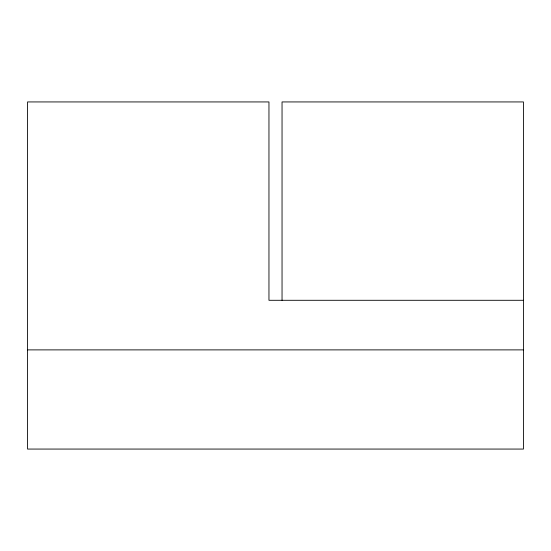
<?xml version="1.0" encoding="UTF-8"?>
<svg xmlns="http://www.w3.org/2000/svg" width="551" height="551" viewBox="0 0 551 551"><rect width="100%" height="100%" fill="white"/><g stroke="black" fill="none" stroke-linecap="round" stroke-linejoin="round"><path stroke-width="0.83" d="M523.45 300.295L268.957 300.295L268.957 101.935L27.55 101.935L27.55 449.065L523.45 449.065L523.45 101.935L282.043 101.935L282.043 300.295M27.55 349.885L523.45 349.885"/></g></svg>
